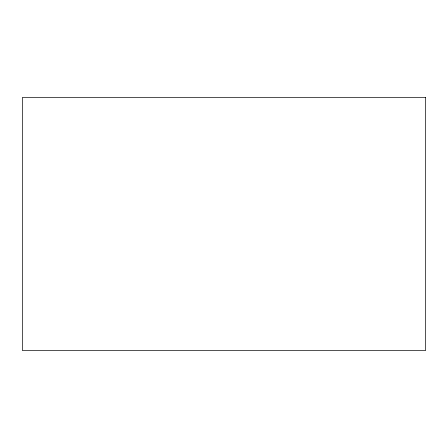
<?xml version="1.0" encoding="UTF-8"?>
<svg xmlns="http://www.w3.org/2000/svg" width="448" height="448" viewBox="0 0 448 448"><rect width="100%" height="100%" fill="white"/><g stroke="black" fill="none" stroke-linecap="round" stroke-linejoin="round"><path stroke-width="0.67" d="M425.6 97.462L22.4 97.462L22.4 350.538L425.6 350.538L425.6 97.462"/></g></svg>
